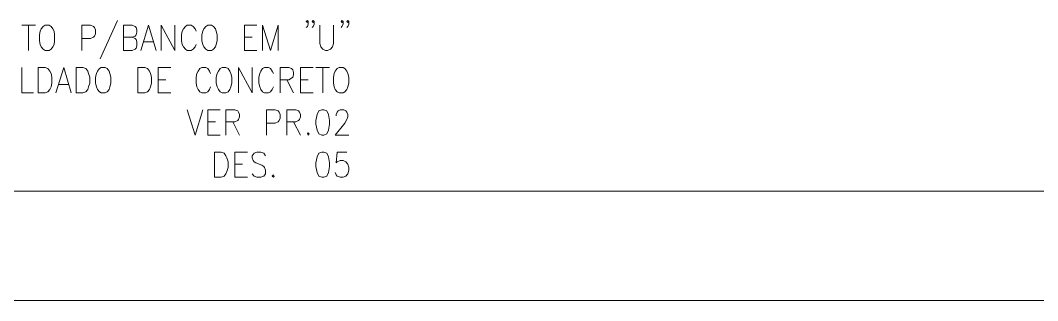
# Model space of a CAD drawing. Header units: millimetres. Extents: x 2928 to 3112, y 1220 to 1280.
# Drawn here: x 2947.14 to 2955.22, y 1269.35 to 1271.57 of the extents above; entities that cross this region are included whole.
import ezdxf

# ---------------------------------------------------------------- set-up
doc = ezdxf.new("R2010")
doc.units = ezdxf.units.MM

msp = doc.modelspace()

# ---------------------------------------------------------------- linework, layer by layer
at = {"color": 7, "linetype": 'Continuous', "lineweight": 20, "true_color": 0x000007}
for points in [[(2947.91474, 1271.57239), (2947.77641, 1271.26572), (2947.77641, 1271.26572)], [(2949.4281, 1271.56239), (2949.42143, 1271.55405), (2949.4131, 1271.56239), (2949.42143, 1271.57239), (2949.4281, 1271.56239), (2949.4281, 1271.54239), (2949.42143, 1271.52405), (2949.4131, 1271.51572)], [(2949.47477, 1271.56239), (2949.46643, 1271.55405), (2949.45977, 1271.56239), (2949.46643, 1271.57239), (2949.47477, 1271.56239), (2949.47477, 1271.54239), (2949.46643, 1271.52405), (2949.45977, 1271.51572)], [(2949.70477, 1271.56239), (2949.69644, 1271.55405), (2949.68977, 1271.56239), (2949.69644, 1271.57239), (2949.70477, 1271.56239), (2949.70477, 1271.54239), (2949.69644, 1271.52405), (2949.68977, 1271.51572)], [(2949.74977, 1271.56239), (2949.7431, 1271.55405), (2949.73477, 1271.56239), (2949.7431, 1271.57239), (2949.74977, 1271.56239), (2949.74977, 1271.54239), (2949.7431, 1271.52405), (2949.73477, 1271.51572)], [(2947.15473, 1271.53405), (2947.2614, 1271.53405), (2947.2614, 1271.53405)], [(2947.20807, 1271.53405), (2947.20807, 1271.33238), (2947.20807, 1271.33238)], [(2947.63141, 1271.33238), (2947.63141, 1271.53405), (2947.69974, 1271.53405), (2947.72308, 1271.52405), (2947.73141, 1271.51572), (2947.73808, 1271.49572), (2947.73808, 1271.46572), (2947.73141, 1271.44739), (2947.72308, 1271.43905), (2947.69974, 1271.42739), (2947.63141, 1271.42739)], [(2948.02975, 1271.43905), (2948.05308, 1271.42739), (2948.06141, 1271.41905), (2948.06808, 1271.40072), (2948.06808, 1271.37072), (2948.06141, 1271.35072), (2948.05308, 1271.34238), (2948.02975, 1271.33238), (2947.96141, 1271.33238), (2947.96141, 1271.53405), (2948.02975, 1271.53405), (2948.05308, 1271.52405), (2948.06141, 1271.51572), (2948.06808, 1271.49572), (2948.06808, 1271.47739), (2948.06141, 1271.45739), (2948.05308, 1271.44739), (2948.02975, 1271.43905), (2947.96141, 1271.43905)], [(2948.09975, 1271.33238), (2948.15975, 1271.53405), (2948.22142, 1271.33238)], [(2948.25975, 1271.33238), (2948.25975, 1271.53405), (2948.36975, 1271.33238), (2948.36975, 1271.53405)], [(2948.53809, 1271.48572), (2948.52975, 1271.50405), (2948.51475, 1271.52405), (2948.49975, 1271.53405), (2948.46809, 1271.53405), (2948.45309, 1271.52405), (2948.43809, 1271.50405), (2948.42809, 1271.48572), (2948.42309, 1271.45739), (2948.42309, 1271.40905), (2948.42809, 1271.38072), (2948.43809, 1271.36238), (2948.45309, 1271.34238), (2948.46809, 1271.33238), (2948.49975, 1271.33238), (2948.51475, 1271.34238), (2948.52975, 1271.36238), (2948.53809, 1271.38072)], [(2948.92143, 1271.33238), (2948.92143, 1271.53405), (2949.02143, 1271.53405)], [(2949.06643, 1271.33238), (2949.06643, 1271.53405), (2949.1281, 1271.33238), (2949.18976, 1271.53405), (2949.18976, 1271.33238)], [(2949.52143, 1271.53405), (2949.52143, 1271.38905), (2949.5281, 1271.36238), (2949.5431, 1271.34238), (2949.56644, 1271.33238), (2949.58144, 1271.33238), (2949.60477, 1271.34238), (2949.61977, 1271.36238), (2949.6281, 1271.38905), (2949.6281, 1271.53405)], [(2948.12141, 1271.40072), (2948.19808, 1271.40072), (2948.19808, 1271.40072)], [(2948.92143, 1271.43905), (2948.98309, 1271.43905), (2948.98309, 1271.43905)], [(2948.92143, 1271.33238), (2949.02143, 1271.33238), (2949.02143, 1271.33238)], [(2947.15473, 1271.19738), (2947.15473, 1270.99738), (2947.2464, 1270.99738)], [(2947.42474, 1270.99738), (2947.48641, 1271.19738), (2947.54641, 1270.99738)], [(2948.23642, 1270.99738), (2948.23642, 1271.19738), (2948.33642, 1271.19738)], [(2948.65309, 1271.15071), (2948.64476, 1271.16905), (2948.62976, 1271.18905), (2948.61475, 1271.19738), (2948.58309, 1271.19738), (2948.56809, 1271.18905), (2948.55309, 1271.16905), (2948.54475, 1271.15071), (2948.53809, 1271.12071), (2948.53809, 1271.07405), (2948.54475, 1271.04405), (2948.55309, 1271.02405), (2948.56809, 1271.00571), (2948.58309, 1270.99738), (2948.61475, 1270.99738), (2948.62976, 1271.00571), (2948.64476, 1271.02405), (2948.65309, 1271.04405)], [(2948.87476, 1270.99738), (2948.87476, 1271.19738), (2948.98309, 1270.99738), (2948.98309, 1271.19738)], [(2949.15143, 1271.15071), (2949.1431, 1271.16905), (2949.1281, 1271.18905), (2949.1131, 1271.19738), (2949.08143, 1271.19738), (2949.06643, 1271.18905), (2949.05143, 1271.16905), (2949.04309, 1271.15071), (2949.03643, 1271.12071), (2949.03643, 1271.07405), (2949.04309, 1271.04405), (2949.05143, 1271.02405), (2949.06643, 1271.00571), (2949.08143, 1270.99738), (2949.1131, 1270.99738), (2949.1281, 1271.00571), (2949.1431, 1271.02405), (2949.15143, 1271.04405)], [(2949.20476, 1270.99738), (2949.20476, 1271.19738), (2949.2731, 1271.19738), (2949.29643, 1271.18905), (2949.30643, 1271.17905), (2949.31143, 1271.15905), (2949.31143, 1271.14071), (2949.30643, 1271.12071), (2949.29643, 1271.11238), (2949.2731, 1271.10071), (2949.20476, 1271.10071)], [(2949.3681, 1270.99738), (2949.3681, 1271.19738), (2949.46643, 1271.19738)], [(2949.48977, 1271.19738), (2949.59644, 1271.19738), (2949.59644, 1271.19738)], [(2949.5431, 1271.19738), (2949.5431, 1270.99738), (2949.5431, 1270.99738)], [(2948.23642, 1271.10071), (2948.29808, 1271.10071), (2948.29808, 1271.10071)], [(2949.2581, 1271.10071), (2949.31143, 1270.99738), (2949.31143, 1270.99738)], [(2949.3681, 1271.10071), (2949.4281, 1271.10071), (2949.4281, 1271.10071)], [(2947.44807, 1271.06238), (2947.52474, 1271.06238), (2947.52474, 1271.06238)], [(2948.23642, 1270.99738), (2948.33642, 1270.99738), (2948.33642, 1270.99738)], [(2949.3681, 1270.99738), (2949.46643, 1270.99738), (2949.46643, 1270.99738)], [(2948.46809, 1270.86238), (2948.52975, 1270.66071), (2948.59142, 1270.86238)], [(2948.62976, 1270.66071), (2948.62976, 1270.86238), (2948.72976, 1270.86238)], [(2948.77476, 1270.66071), (2948.77476, 1270.86238), (2948.84476, 1270.86238), (2948.86809, 1270.85238), (2948.87476, 1270.84404), (2948.88309, 1270.82404), (2948.88309, 1270.80571), (2948.87476, 1270.78571), (2948.86809, 1270.77571), (2948.84476, 1270.76738), (2948.77476, 1270.76738)], [(2949.0981, 1270.66071), (2949.0981, 1270.86238), (2949.16643, 1270.86238), (2949.18976, 1270.85238), (2949.19643, 1270.84404), (2949.20476, 1270.82404), (2949.20476, 1270.79404), (2949.19643, 1270.77571), (2949.18976, 1270.76738), (2949.16643, 1270.75571), (2949.0981, 1270.75571)], [(2949.2581, 1270.66071), (2949.2581, 1270.86238), (2949.32977, 1270.86238), (2949.34977, 1270.85238), (2949.35977, 1270.84404), (2949.3681, 1270.82404), (2949.3681, 1270.80571), (2949.35977, 1270.78571), (2949.34977, 1270.77571), (2949.32977, 1270.76738), (2949.2581, 1270.76738)], [(2949.65144, 1270.81404), (2949.65144, 1270.82404), (2949.6581, 1270.84404), (2949.66644, 1270.85238), (2949.68144, 1270.86238), (2949.71144, 1270.86238), (2949.7281, 1270.85238), (2949.73477, 1270.84404), (2949.7431, 1270.82404), (2949.7431, 1270.80571), (2949.73477, 1270.78571), (2949.71977, 1270.75571), (2949.6431, 1270.66071), (2949.74977, 1270.66071)], [(2948.62976, 1270.76738), (2948.69142, 1270.76738), (2948.69142, 1270.76738)], [(2948.82976, 1270.76738), (2948.88309, 1270.66071), (2948.88309, 1270.66071)], [(2949.31143, 1270.76738), (2949.3681, 1270.66071), (2949.3681, 1270.66071)], [(2948.62976, 1270.66071), (2948.72976, 1270.66071), (2948.72976, 1270.66071)], [(2948.84476, 1270.3257), (2948.84476, 1270.52571), (2948.94476, 1270.52571)], [(2949.08976, 1270.49737), (2949.07476, 1270.51737), (2949.05143, 1270.52571), (2949.02143, 1270.52571), (2948.99809, 1270.51737), (2948.98309, 1270.49737), (2948.98309, 1270.47904), (2948.98976, 1270.45904), (2948.99809, 1270.44904), (2949.01309, 1270.4407), (2949.05976, 1270.4207), (2949.07476, 1270.4107), (2949.08143, 1270.40237), (2949.08976, 1270.38237), (2949.08976, 1270.35237), (2949.07476, 1270.33404), (2949.05143, 1270.3257), (2949.02143, 1270.3257), (2948.99809, 1270.33404), (2948.98309, 1270.35237)], [(2949.73477, 1270.52571), (2949.6581, 1270.52571), (2949.65144, 1270.4407), (2949.6581, 1270.44904), (2949.68144, 1270.45904), (2949.70477, 1270.45904), (2949.7281, 1270.44904), (2949.7431, 1270.42904), (2949.74977, 1270.40237), (2949.74977, 1270.38237), (2949.7431, 1270.35237), (2949.7281, 1270.33404), (2949.70477, 1270.3257), (2949.68144, 1270.3257), (2949.6581, 1270.33404), (2949.65144, 1270.34404), (2949.6431, 1270.36404)], [(2948.84476, 1270.42904), (2948.90643, 1270.42904), (2948.90643, 1270.42904)], [(2948.84476, 1270.3257), (2948.94476, 1270.3257), (2948.94476, 1270.3257)]]:
    msp.add_lwpolyline(points, dxfattribs=at)
for points in [[(2947.33807, 1271.53405), (2947.32307, 1271.52405), (2947.30807, 1271.50405), (2947.29974, 1271.48572), (2947.29474, 1271.45739), (2947.29474, 1271.40905), (2947.29974, 1271.38072), (2947.30807, 1271.36238), (2947.32307, 1271.34238), (2947.33807, 1271.33238), (2947.3714, 1271.33238), (2947.3864, 1271.34238), (2947.4014, 1271.36238), (2947.40974, 1271.38072), (2947.41474, 1271.40905), (2947.41474, 1271.45739), (2947.40974, 1271.48572), (2947.4014, 1271.50405), (2947.3864, 1271.52405), (2947.3714, 1271.53405)], [(2948.62976, 1271.53405), (2948.61475, 1271.52405), (2948.59975, 1271.50405), (2948.59142, 1271.48572), (2948.58309, 1271.45739), (2948.58309, 1271.40905), (2948.59142, 1271.38072), (2948.59975, 1271.36238), (2948.61475, 1271.34238), (2948.62976, 1271.33238), (2948.65976, 1271.33238), (2948.67642, 1271.34238), (2948.69142, 1271.36238), (2948.69809, 1271.38072), (2948.70642, 1271.40905), (2948.70642, 1271.45739), (2948.69809, 1271.48572), (2948.69142, 1271.50405), (2948.67642, 1271.52405), (2948.65976, 1271.53405)], [(2947.28474, 1270.99738), (2947.28474, 1271.19738), (2947.33807, 1271.19738), (2947.3614, 1271.18905), (2947.3764, 1271.16905), (2947.3864, 1271.15071), (2947.3914, 1271.12071), (2947.3914, 1271.07405), (2947.3864, 1271.04405), (2947.3764, 1271.02405), (2947.3614, 1271.00571), (2947.33807, 1270.99738)], [(2947.58474, 1270.99738), (2947.58474, 1271.19738), (2947.63974, 1271.19738), (2947.66141, 1271.18905), (2947.67807, 1271.16905), (2947.68474, 1271.15071), (2947.69307, 1271.12071), (2947.69307, 1271.07405), (2947.68474, 1271.04405), (2947.67807, 1271.02405), (2947.66141, 1271.00571), (2947.63974, 1270.99738)], [(2947.78474, 1271.19738), (2947.76974, 1271.18905), (2947.75474, 1271.16905), (2947.74641, 1271.15071), (2947.73808, 1271.12071), (2947.73808, 1271.07405), (2947.74641, 1271.04405), (2947.75474, 1271.02405), (2947.76974, 1271.00571), (2947.78474, 1270.99738), (2947.81474, 1270.99738), (2947.83141, 1271.00571), (2947.84641, 1271.02405), (2947.85308, 1271.04405), (2947.86141, 1271.07405), (2947.86141, 1271.12071), (2947.85308, 1271.15071), (2947.84641, 1271.16905), (2947.83141, 1271.18905), (2947.81474, 1271.19738)], [(2948.07641, 1270.99738), (2948.07641, 1271.19738), (2948.12975, 1271.19738), (2948.15308, 1271.18905), (2948.16808, 1271.16905), (2948.17642, 1271.15071), (2948.18308, 1271.12071), (2948.18308, 1271.07405), (2948.17642, 1271.04405), (2948.16808, 1271.02405), (2948.15308, 1271.00571), (2948.12975, 1270.99738)], [(2948.74476, 1271.19738), (2948.72976, 1271.18905), (2948.71476, 1271.16905), (2948.70642, 1271.15071), (2948.69809, 1271.12071), (2948.69809, 1271.07405), (2948.70642, 1271.04405), (2948.71476, 1271.02405), (2948.72976, 1271.00571), (2948.74476, 1270.99738), (2948.77476, 1270.99738), (2948.79142, 1271.00571), (2948.80642, 1271.02405), (2948.81309, 1271.04405), (2948.82142, 1271.07405), (2948.82142, 1271.12071), (2948.81309, 1271.15071), (2948.80642, 1271.16905), (2948.79142, 1271.18905), (2948.77476, 1271.19738)], [(2949.6731, 1271.19738), (2949.6581, 1271.18905), (2949.6431, 1271.16905), (2949.63477, 1271.15071), (2949.6281, 1271.12071), (2949.6281, 1271.07405), (2949.63477, 1271.04405), (2949.6431, 1271.02405), (2949.6581, 1271.00571), (2949.6731, 1270.99738), (2949.70477, 1270.99738), (2949.71977, 1271.00571), (2949.73477, 1271.02405), (2949.7431, 1271.04405), (2949.74977, 1271.07405), (2949.74977, 1271.12071), (2949.7431, 1271.15071), (2949.73477, 1271.16905), (2949.71977, 1271.18905), (2949.70477, 1271.19738)], [(2949.53643, 1270.86238), (2949.5131, 1270.85238), (2949.4981, 1270.82404), (2949.48977, 1270.77571), (2949.48977, 1270.74738), (2949.4981, 1270.69904), (2949.5131, 1270.67071), (2949.53643, 1270.66071), (2949.55143, 1270.66071), (2949.57477, 1270.67071), (2949.58977, 1270.69904), (2949.59644, 1270.74738), (2949.59644, 1270.77571), (2949.58977, 1270.82404), (2949.57477, 1270.85238), (2949.55143, 1270.86238)], [(2949.4281, 1270.67904), (2949.42143, 1270.67071), (2949.4281, 1270.66071), (2949.43643, 1270.67071)], [(2948.68309, 1270.3257), (2948.68309, 1270.52571), (2948.73642, 1270.52571), (2948.75976, 1270.51737), (2948.77476, 1270.49737), (2948.78309, 1270.47904), (2948.79142, 1270.44904), (2948.79142, 1270.40237), (2948.78309, 1270.37237), (2948.77476, 1270.35237), (2948.75976, 1270.33404), (2948.73642, 1270.3257)], [(2949.53643, 1270.52571), (2949.5131, 1270.51737), (2949.4981, 1270.48737), (2949.48977, 1270.4407), (2949.48977, 1270.4107), (2949.4981, 1270.36404), (2949.5131, 1270.33404), (2949.53643, 1270.3257), (2949.55143, 1270.3257), (2949.57477, 1270.33404), (2949.58977, 1270.36404), (2949.59644, 1270.4107), (2949.59644, 1270.4407), (2949.58977, 1270.48737), (2949.57477, 1270.51737), (2949.55143, 1270.52571)], [(2949.15143, 1270.34404), (2949.1431, 1270.33404), (2949.15143, 1270.3257), (2949.1581, 1270.33404)]]:
    msp.add_lwpolyline(points, close=True, dxfattribs=at)
at = {"color": 253, "linetype": 'Continuous', "lineweight": 5, "true_color": 0x9a9a9a}
for points in [[(2982.1769, 1270.2157), (2940.34797, 1270.2157), (2940.34797, 1270.2157)], [(2940.59964, 1269.34569), (2981.92523, 1269.34569), (2981.92523, 1269.34569)]]:
    msp.add_lwpolyline(points, dxfattribs=at)

doc.saveas('drawing.dxf')
